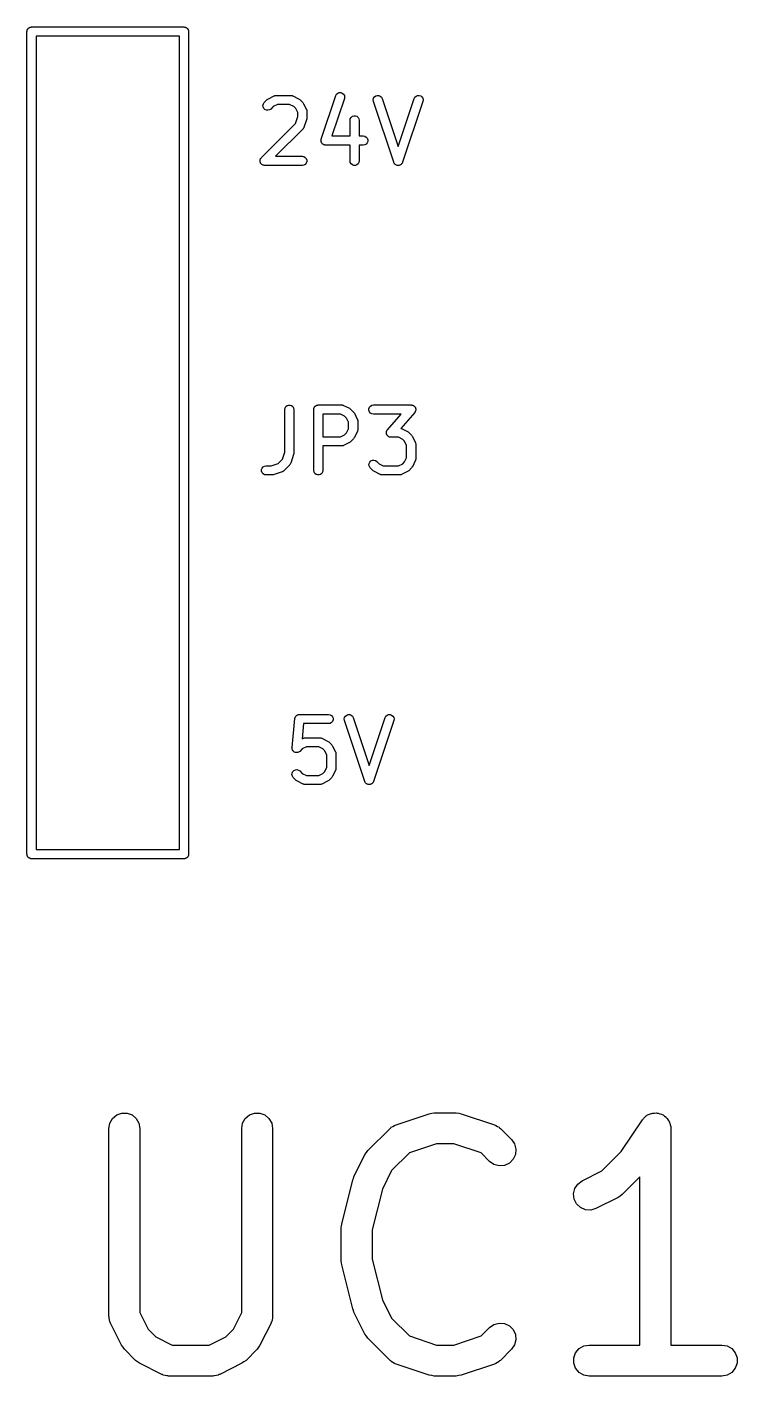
# Model space of a CAD drawing. Extents: x 25 to 346, y -457 to -16.
# Drawn here: x 114.56 to 126.21, y -408.38 to -386.24 of the extents above; entities that cross this region are included whole.
import ezdxf

# ---------------------------------------------------------------- set-up
doc = ezdxf.new("R2010")
doc.units = 0
doc.header["$MEASUREMENT"] = 0
doc.layers.add('BLACK', color=7, linetype='CONTINUOUS')

msp = doc.modelspace()

# ---------------------------------------------------------------- linework, layer by layer
at = {"layer": 'Black'}
for p, q in [((114.564, -386.302), (114.566, -386.296)), ((114.564, -386.309), (114.564, -386.302)), ((114.566, -386.296), (114.567, -386.289)), ((114.567, -386.289), (114.57, -386.284)), ((114.57, -386.284), (114.573, -386.277)), ((114.573, -386.277), (114.577, -386.272)), ((114.577, -386.272), (114.58, -386.267)), ((114.58, -386.267), (114.585, -386.263)), ((114.585, -386.263), (114.589, -386.258)), ((114.589, -386.258), (114.595, -386.254)), ((114.595, -386.254), (114.6, -386.25)), ((114.6, -386.25), (114.606, -386.248)), ((114.606, -386.248), (114.612, -386.245)), ((114.612, -386.245), (114.618, -386.243)), ((114.618, -386.243), (114.624, -386.241)), ((114.624, -386.241), (114.631, -386.241)), ((114.631, -386.241), (114.637, -386.24)), ((114.637, -386.24), (117.137, -386.24)), ((117.137, -386.24), (117.144, -386.241)), ((117.144, -386.241), (117.151, -386.241)), ((117.151, -386.241), (117.157, -386.243)), ((117.157, -386.243), (117.163, -386.245)), ((117.163, -386.245), (117.169, -386.248)), ((117.169, -386.248), (117.175, -386.25)), ((117.175, -386.25), (117.18, -386.254)), ((117.18, -386.254), (117.186, -386.258)), ((117.186, -386.258), (117.19, -386.263)), ((117.19, -386.263), (117.195, -386.267)), ((117.195, -386.267), (117.198, -386.272)), ((117.198, -386.272), (117.202, -386.277)), ((117.202, -386.277), (117.205, -386.284)), ((117.205, -386.284), (117.208, -386.289)), ((117.208, -386.289), (117.209, -386.296)), ((117.209, -386.296), (117.211, -386.302)), ((117.211, -386.302), (117.211, -386.309)), ((114.562, -386.315), (114.564, -386.309)), ((114.562, -399.815), (114.562, -386.315)), ((114.712, -386.39), (114.712, -399.74)), ((117.062, -386.39), (114.712, -386.39)), ((117.062, -399.74), (117.062, -386.39)), ((117.211, -386.309), (117.212, -386.315)), ((117.212, -386.315), (117.212, -399.815)), ((118.521, -387.418), (118.616, -387.37)), ((118.616, -387.37), (118.62, -387.369)), ((118.62, -387.369), (118.624, -387.367)), ((118.624, -387.367), (118.633, -387.365)), ((118.633, -387.365), (118.641, -387.363)), ((118.641, -387.363), (118.646, -387.363)), ((118.646, -387.363), (118.65, -387.362)), ((118.65, -387.362), (118.888, -387.362)), ((118.888, -387.362), (118.892, -387.363)), ((118.892, -387.363), (118.897, -387.363)), ((118.897, -387.363), (118.905, -387.365)), ((118.905, -387.365), (118.914, -387.367)), ((118.914, -387.367), (118.917, -387.369)), ((118.917, -387.369), (118.922, -387.37)), ((118.922, -387.37), (119.017, -387.418)), ((119.388, -388.08), (119.626, -387.366)), ((119.769, -387.413), (119.563, -388.029)), ((119.626, -387.366), (119.639, -387.343)), ((119.639, -387.343), (119.658, -387.326)), ((119.658, -387.326), (119.682, -387.316)), ((119.682, -387.316), (119.709, -387.316)), ((119.709, -387.316), (119.733, -387.324)), ((119.733, -387.324), (119.754, -387.34)), ((119.754, -387.34), (119.767, -387.362)), ((119.767, -387.362), (119.772, -387.388)), ((119.772, -387.388), (119.769, -387.413)), ((120.242, -387.435), (120.247, -387.41)), ((120.247, -387.41), (120.26, -387.388)), ((120.26, -387.388), (120.281, -387.371)), ((120.281, -387.371), (120.306, -387.363)), ((120.306, -387.363), (120.332, -387.364)), ((120.332, -387.364), (120.356, -387.373)), ((120.356, -387.373), (120.375, -387.391)), ((120.375, -387.391), (120.388, -387.414)), ((120.388, -387.414), (120.65, -388.2)), ((120.65, -388.2), (120.912, -387.414)), ((120.912, -387.414), (120.924, -387.391)), ((120.924, -387.391), (120.944, -387.373)), ((120.944, -387.373), (120.968, -387.364)), ((120.968, -387.364), (120.994, -387.363)), ((120.994, -387.363), (121.019, -387.371)), ((121.019, -387.371), (121.039, -387.388)), ((121.039, -387.388), (121.053, -387.41)), ((121.053, -387.41), (121.058, -387.435)), ((118.432, -387.526), (118.439, -387.501)), ((118.435, -387.552), (118.432, -387.526)), ((118.446, -387.576), (118.435, -387.552)), ((118.439, -387.501), (118.454, -387.48)), ((118.464, -387.594), (118.446, -387.576)), ((118.454, -387.48), (118.502, -387.432)), ((118.488, -387.605), (118.464, -387.594)), ((118.514, -387.607), (118.488, -387.605)), ((118.502, -387.432), (118.511, -387.425)), ((118.511, -387.425), (118.521, -387.418)), ((118.539, -387.601), (118.514, -387.607)), ((118.56, -387.586), (118.539, -387.601)), ((118.599, -387.547), (118.56, -387.586)), ((118.668, -387.512), (118.599, -387.547)), ((118.87, -387.512), (118.668, -387.512)), ((118.939, -387.547), (118.87, -387.512)), ((118.969, -387.577), (118.939, -387.547)), ((119.003, -387.646), (118.969, -387.577)), ((119.017, -387.418), (119.026, -387.425)), ((119.026, -387.425), (119.036, -387.432)), ((119.036, -387.432), (119.084, -387.48)), ((119.084, -387.48), (119.091, -387.489)), ((119.091, -387.489), (119.098, -387.499)), ((119.098, -387.499), (119.146, -387.594)), ((119.146, -387.594), (119.147, -387.598)), ((119.147, -387.598), (119.149, -387.602)), ((119.149, -387.602), (119.15, -387.611)), ((119.15, -387.611), (119.153, -387.619)), ((119.153, -387.619), (119.153, -387.624)), ((119.153, -387.624), (119.153, -387.628)), ((119.153, -387.628), (119.153, -387.723)), ((120.245, -387.461), (120.242, -387.435)), ((120.579, -388.461), (120.245, -387.461)), ((121.054, -387.461), (120.721, -388.461)), ((121.058, -387.435), (121.054, -387.461)), ((118.406, -388.384), (118.965, -387.825)), ((118.965, -387.825), (119.003, -387.711)), ((119.003, -387.711), (119.003, -387.646)), ((119.15, -387.747), (119.102, -387.89)), ((119.151, -387.735), (119.15, -387.747)), ((119.153, -387.723), (119.151, -387.735)), ((119.861, -387.771), (119.865, -387.745)), ((119.861, -388.029), (119.861, -387.771)), ((119.865, -387.745), (119.878, -387.723)), ((119.878, -387.723), (119.898, -387.706)), ((119.898, -387.706), (119.923, -387.697)), ((119.923, -387.697), (119.949, -387.697)), ((119.949, -387.697), (119.973, -387.706)), ((119.973, -387.706), (119.993, -387.723)), ((119.993, -387.723), (120.006, -387.745)), ((120.006, -387.745), (120.011, -387.771)), ((120.011, -387.771), (120.011, -388.029)), ((119.084, -387.919), (118.64, -388.362)), ((119.086, -387.915), (119.084, -387.919)), ((119.09, -387.913), (119.086, -387.915)), ((119.094, -387.905), (119.09, -387.913)), ((119.099, -387.898), (119.094, -387.905)), ((119.1, -387.893), (119.099, -387.898)), ((119.102, -387.89), (119.1, -387.893)), ((119.563, -388.029), (119.861, -388.029)), ((120.011, -388.029), (120.078, -388.029)), ((120.078, -388.029), (120.104, -388.034)), ((120.104, -388.034), (120.127, -388.047)), ((120.127, -388.047), (120.143, -388.067)), ((120.143, -388.067), (120.152, -388.091)), ((119.384, -388.106), (119.386, -388.099)), ((119.386, -388.112), (119.384, -388.106)), ((119.386, -388.091), (119.387, -388.086)), ((119.386, -388.099), (119.386, -388.091)), ((119.386, -388.117), (119.386, -388.112)), ((119.388, -388.124), (119.386, -388.117)), ((119.387, -388.086), (119.388, -388.08)), ((119.39, -388.132), (119.388, -388.124)), ((119.393, -388.136), (119.39, -388.132)), ((119.394, -388.142), (119.393, -388.136)), ((119.399, -388.147), (119.394, -388.142)), ((119.403, -388.154), (119.399, -388.147)), ((119.408, -388.157), (119.403, -388.154)), ((119.411, -388.162), (119.408, -388.157)), ((119.418, -388.165), (119.411, -388.162)), ((119.424, -388.17), (119.418, -388.165)), ((119.429, -388.172), (119.424, -388.17)), ((119.434, -388.175), (119.429, -388.172)), ((119.441, -388.176), (119.434, -388.175)), ((119.448, -388.178), (119.441, -388.176)), ((119.454, -388.178), (119.448, -388.178)), ((119.459, -388.179), (119.454, -388.178)), ((119.861, -388.179), (119.459, -388.179)), ((119.861, -388.437), (119.861, -388.179)), ((120.078, -388.179), (120.011, -388.179)), ((120.011, -388.179), (120.011, -388.437)), ((120.104, -388.175), (120.078, -388.179)), ((120.127, -388.162), (120.104, -388.175)), ((120.143, -388.142), (120.127, -388.162)), ((120.152, -388.117), (120.143, -388.142)), ((120.152, -388.091), (120.152, -388.117)), ((118.385, -388.431), (118.386, -388.428)), ((118.386, -388.441), (118.385, -388.431)), ((118.386, -388.424), (118.389, -388.415)), ((118.386, -388.428), (118.386, -388.424)), ((118.386, -388.45), (118.386, -388.441)), ((118.387, -388.454), (118.386, -388.45)), ((118.387, -388.457), (118.387, -388.454)), ((118.391, -388.466), (118.387, -388.457)), ((118.389, -388.415), (118.391, -388.406)), ((118.391, -388.406), (118.393, -388.403)), ((118.394, -388.475), (118.391, -388.466)), ((118.393, -388.403), (118.394, -388.4)), ((118.394, -388.4), (118.401, -388.392)), ((118.397, -388.477), (118.394, -388.475)), ((118.398, -388.48), (118.397, -388.477)), ((118.405, -388.487), (118.398, -388.48)), ((118.401, -388.392), (118.406, -388.384)), ((118.411, -388.495), (118.405, -388.487)), ((118.414, -388.496), (118.411, -388.495)), ((118.416, -388.499), (118.414, -388.496)), ((118.425, -388.503), (118.416, -388.499)), ((118.434, -388.508), (118.425, -388.503)), ((118.437, -388.508), (118.434, -388.508)), ((118.44, -388.51), (118.437, -388.508)), ((118.45, -388.511), (118.44, -388.51)), ((118.459, -388.512), (118.45, -388.511)), ((119.078, -388.512), (118.459, -388.512)), ((118.64, -388.362), (119.078, -388.362)), ((119.078, -388.362), (119.104, -388.367)), ((119.104, -388.508), (119.078, -388.512)), ((119.104, -388.367), (119.127, -388.38)), ((119.127, -388.495), (119.104, -388.508)), ((119.127, -388.38), (119.143, -388.4)), ((119.143, -388.475), (119.127, -388.495)), ((119.143, -388.4), (119.152, -388.424)), ((119.152, -388.45), (119.143, -388.475)), ((119.152, -388.424), (119.152, -388.45)), ((119.865, -388.463), (119.861, -388.437)), ((119.878, -388.486), (119.865, -388.463)), ((119.898, -388.502), (119.878, -388.486)), ((119.923, -388.511), (119.898, -388.502)), ((119.949, -388.511), (119.923, -388.511)), ((119.973, -388.502), (119.949, -388.511)), ((119.993, -388.486), (119.973, -388.502)), ((120.006, -388.463), (119.993, -388.486)), ((120.011, -388.437), (120.006, -388.463)), ((120.58, -388.463), (120.579, -388.461)), ((120.58, -388.465), (120.58, -388.463)), ((120.586, -388.474), (120.58, -388.465)), ((120.591, -388.484), (120.586, -388.474)), ((120.593, -388.485), (120.591, -388.484)), ((120.594, -388.487), (120.593, -388.485)), ((120.602, -388.494), (120.594, -388.487)), ((120.611, -388.501), (120.602, -388.494)), ((120.613, -388.502), (120.611, -388.501)), ((120.614, -388.503), (120.613, -388.502)), ((120.625, -388.507), (120.614, -388.503)), ((120.635, -388.511), (120.625, -388.507)), ((120.637, -388.511), (120.635, -388.511)), ((120.639, -388.512), (120.637, -388.511)), ((120.65, -388.511), (120.639, -388.512)), ((120.661, -388.512), (120.65, -388.511)), ((120.663, -388.511), (120.661, -388.512)), ((120.665, -388.511), (120.663, -388.511)), ((120.675, -388.507), (120.665, -388.511)), ((120.686, -388.503), (120.675, -388.507)), ((120.687, -388.502), (120.686, -388.503)), ((120.689, -388.501), (120.687, -388.502)), ((120.697, -388.494), (120.689, -388.501)), ((120.706, -388.487), (120.697, -388.494)), ((120.707, -388.485), (120.706, -388.487)), ((120.709, -388.484), (120.707, -388.485)), ((120.714, -388.474), (120.709, -388.484)), ((120.72, -388.465), (120.714, -388.474)), ((120.721, -388.461), (120.72, -388.463)), ((120.72, -388.463), (120.72, -388.465)), ((118.789, -392.517), (118.794, -392.492)), ((118.794, -392.492), (118.807, -392.469)), ((118.807, -392.469), (118.827, -392.452)), ((118.827, -392.452), (118.851, -392.444)), ((118.851, -392.444), (118.877, -392.444)), ((118.877, -392.444), (118.902, -392.452)), ((118.902, -392.452), (118.922, -392.469)), ((118.922, -392.469), (118.935, -392.492)), ((118.935, -392.492), (118.939, -392.517)), ((119.266, -392.504), (119.269, -392.498)), ((119.266, -392.511), (119.266, -392.504)), ((119.269, -392.498), (119.27, -392.492)), ((119.27, -392.492), (119.273, -392.486)), ((119.273, -392.486), (119.275, -392.48)), ((119.275, -392.48), (119.28, -392.475)), ((119.28, -392.475), (119.283, -392.469)), ((119.283, -392.469), (119.288, -392.465)), ((119.288, -392.465), (119.292, -392.46)), ((119.292, -392.46), (119.298, -392.457)), ((119.298, -392.457), (119.303, -392.452)), ((119.303, -392.452), (119.309, -392.45)), ((119.309, -392.45), (119.315, -392.447)), ((119.315, -392.447), (119.321, -392.446)), ((119.321, -392.446), (119.327, -392.444)), ((119.327, -392.444), (119.334, -392.444)), ((119.334, -392.444), (119.34, -392.442)), ((119.34, -392.442), (119.721, -392.442)), ((119.721, -392.442), (119.726, -392.443)), ((119.726, -392.443), (119.73, -392.443)), ((119.73, -392.443), (119.738, -392.445)), ((119.738, -392.445), (119.747, -392.447)), ((119.747, -392.447), (119.751, -392.449)), ((119.751, -392.449), (119.755, -392.45)), ((119.755, -392.45), (119.85, -392.498)), ((119.85, -392.498), (119.86, -392.505)), ((119.86, -392.505), (119.87, -392.512)), ((120.171, -392.504), (120.18, -392.48)), ((120.171, -392.53), (120.171, -392.504)), ((120.18, -392.48), (120.197, -392.46)), ((120.197, -392.46), (120.219, -392.447)), ((120.219, -392.447), (120.245, -392.442)), ((120.245, -392.442), (120.864, -392.442)), ((120.864, -392.442), (120.871, -392.444)), ((120.871, -392.444), (120.879, -392.444)), ((120.879, -392.444), (120.884, -392.446)), ((120.884, -392.446), (120.89, -392.447)), ((120.89, -392.447), (120.896, -392.451)), ((120.896, -392.451), (120.903, -392.453)), ((120.903, -392.453), (120.907, -392.457)), ((120.907, -392.457), (120.912, -392.46)), ((120.912, -392.46), (120.917, -392.466)), ((120.917, -392.466), (120.923, -392.47)), ((120.923, -392.47), (120.925, -392.475)), ((120.925, -392.475), (120.929, -392.48)), ((120.929, -392.48), (120.932, -392.487)), ((120.932, -392.487), (120.935, -392.493)), ((120.935, -392.493), (120.936, -392.499)), ((120.936, -392.499), (120.938, -392.504)), ((120.938, -392.504), (120.938, -392.512)), ((118.789, -393.219), (118.789, -392.517)), ((118.939, -392.517), (118.939, -393.232)), ((119.265, -392.517), (119.266, -392.511)), ((119.265, -393.517), (119.265, -392.517)), ((119.415, -392.592), (119.415, -392.966)), ((119.704, -392.592), (119.415, -392.592)), ((119.772, -392.627), (119.704, -392.592)), ((119.803, -392.657), (119.772, -392.627)), ((119.837, -392.726), (119.803, -392.657)), ((119.837, -392.833), (119.837, -392.726)), ((119.87, -392.512), (119.917, -392.56)), ((119.917, -392.56), (119.924, -392.569)), ((119.924, -392.569), (119.931, -392.579)), ((119.931, -392.579), (119.979, -392.674)), ((119.979, -392.674), (119.98, -392.678)), ((119.98, -392.678), (119.982, -392.682)), ((119.982, -392.682), (119.984, -392.691)), ((119.984, -392.691), (119.986, -392.699)), ((119.986, -392.699), (119.986, -392.704)), ((119.986, -392.704), (119.987, -392.708)), ((119.987, -392.708), (119.987, -392.851)), ((120.18, -392.555), (120.171, -392.53)), ((120.197, -392.575), (120.18, -392.555)), ((120.219, -392.588), (120.197, -392.575)), ((120.245, -392.592), (120.219, -392.588)), ((120.699, -392.592), (120.245, -392.592)), ((120.474, -392.849), (120.699, -392.592)), ((120.921, -392.567), (120.693, -392.827)), ((120.924, -392.56), (120.921, -392.567)), ((120.929, -392.555), (120.924, -392.56)), ((120.931, -392.549), (120.929, -392.555)), ((120.934, -392.544), (120.931, -392.549)), ((120.936, -392.537), (120.934, -392.544)), ((120.938, -392.53), (120.936, -392.537)), ((120.938, -392.512), (120.939, -392.519)), ((120.939, -392.519), (120.938, -392.525)), ((120.938, -392.525), (120.938, -392.53)), ((119.704, -392.966), (119.772, -392.932)), ((119.772, -392.932), (119.803, -392.902)), ((119.803, -392.902), (119.837, -392.833)), ((119.979, -392.884), (119.931, -392.979)), ((119.98, -392.88), (119.979, -392.884)), ((119.982, -392.876), (119.98, -392.88)), ((119.984, -392.868), (119.982, -392.876)), ((119.986, -392.859), (119.984, -392.868)), ((119.987, -392.851), (119.986, -392.855)), ((119.986, -392.855), (119.986, -392.859)), ((120.456, -392.897), (120.457, -392.891)), ((120.457, -392.904), (120.456, -392.897)), ((120.457, -392.885), (120.459, -392.878)), ((120.457, -392.891), (120.457, -392.885)), ((120.457, -392.911), (120.457, -392.904)), ((120.459, -392.917), (120.457, -392.911)), ((120.459, -392.878), (120.461, -392.871)), ((120.46, -392.923), (120.459, -392.917)), ((120.463, -392.929), (120.46, -392.923)), ((120.461, -392.871), (120.464, -392.866)), ((120.466, -392.936), (120.463, -392.929)), ((120.464, -392.866), (120.466, -392.861)), ((120.466, -392.861), (120.471, -392.855)), ((120.47, -392.94), (120.466, -392.936)), ((120.472, -392.945), (120.47, -392.94)), ((120.471, -392.855), (120.474, -392.849)), ((120.478, -392.95), (120.472, -392.945)), ((120.693, -392.827), (120.699, -392.828)), ((120.699, -392.828), (120.703, -392.83)), ((120.703, -392.83), (120.707, -392.831)), ((120.707, -392.831), (120.802, -392.879)), ((120.802, -392.879), (120.812, -392.886)), ((120.812, -392.886), (120.822, -392.893)), ((120.822, -392.893), (120.87, -392.941)), ((120.87, -392.941), (120.876, -392.95)), ((119.415, -392.966), (119.704, -392.966)), ((119.721, -393.116), (119.415, -393.116)), ((119.415, -393.116), (119.415, -393.517)), ((119.726, -393.115), (119.721, -393.116)), ((119.73, -393.116), (119.726, -393.115)), ((119.738, -393.113), (119.73, -393.116)), ((119.747, -393.112), (119.738, -393.113)), ((119.751, -393.11), (119.747, -393.112)), ((119.755, -393.108), (119.751, -393.11)), ((119.85, -393.061), (119.755, -393.108)), ((119.86, -393.053), (119.85, -393.061)), ((119.87, -393.047), (119.86, -393.053)), ((119.917, -392.999), (119.87, -393.047)), ((119.924, -392.989), (119.917, -392.999)), ((119.931, -392.979), (119.924, -392.989)), ((120.483, -392.956), (120.478, -392.95)), ((120.488, -392.959), (120.483, -392.956)), ((120.492, -392.962), (120.488, -392.959)), ((120.499, -392.965), (120.492, -392.962)), ((120.505, -392.969), (120.499, -392.965)), ((120.511, -392.97), (120.505, -392.969)), ((120.516, -392.972), (120.511, -392.97)), ((120.524, -392.972), (120.516, -392.972)), ((120.531, -392.973), (120.524, -392.972)), ((120.656, -392.973), (120.531, -392.973)), ((120.725, -393.008), (120.656, -392.973)), ((120.755, -393.038), (120.725, -393.008)), ((120.789, -393.107), (120.755, -393.038)), ((120.789, -393.309), (120.789, -393.107)), ((120.876, -392.95), (120.884, -392.96)), ((120.884, -392.96), (120.931, -393.055)), ((120.931, -393.055), (120.932, -393.059)), ((120.932, -393.059), (120.935, -393.063)), ((120.935, -393.063), (120.936, -393.072)), ((120.936, -393.072), (120.939, -393.08)), ((120.939, -393.08), (120.938, -393.085)), ((120.938, -393.085), (120.939, -393.089)), ((120.939, -393.089), (120.939, -393.327)), ((118.681, -393.404), (118.751, -393.334)), ((118.751, -393.334), (118.789, -393.219)), ((118.935, -393.255), (118.888, -393.398)), ((118.937, -393.244), (118.935, -393.255)), ((118.939, -393.232), (118.937, -393.244)), ((120.173, -393.403), (120.184, -393.379)), ((120.184, -393.379), (120.202, -393.361)), ((120.202, -393.361), (120.226, -393.35)), ((120.226, -393.35), (120.252, -393.347)), ((120.252, -393.347), (120.277, -393.354)), ((120.277, -393.354), (120.298, -393.369)), ((120.298, -393.369), (120.337, -393.408)), ((120.725, -393.408), (120.755, -393.378)), ((120.755, -393.378), (120.789, -393.309)), ((120.931, -393.36), (120.884, -393.456)), ((120.932, -393.356), (120.931, -393.36)), ((120.935, -393.353), (120.932, -393.356)), ((120.936, -393.344), (120.935, -393.353)), ((120.939, -393.335), (120.936, -393.344)), ((120.939, -393.327), (120.938, -393.331)), ((120.938, -393.331), (120.939, -393.335)), ((118.409, -393.504), (118.418, -393.48)), ((118.409, -393.53), (118.409, -393.504)), ((118.418, -393.555), (118.409, -393.53)), ((118.418, -393.48), (118.435, -393.46)), ((118.435, -393.575), (118.418, -393.555)), ((118.435, -393.46), (118.458, -393.447)), ((118.458, -393.588), (118.435, -393.575)), ((118.458, -393.447), (118.483, -393.442)), ((118.483, -393.592), (118.458, -393.588)), ((118.483, -393.442), (118.566, -393.442)), ((118.578, -393.592), (118.483, -393.592)), ((118.566, -393.442), (118.681, -393.404)), ((118.59, -393.59), (118.578, -393.592)), ((118.602, -393.589), (118.59, -393.59)), ((118.745, -393.541), (118.602, -393.589)), ((118.749, -393.539), (118.745, -393.541)), ((118.753, -393.538), (118.749, -393.539)), ((118.76, -393.533), (118.753, -393.538)), ((118.768, -393.529), (118.76, -393.533)), ((118.771, -393.525), (118.768, -393.529)), ((118.774, -393.523), (118.771, -393.525)), ((118.87, -393.428), (118.774, -393.523)), ((118.872, -393.424), (118.87, -393.428)), ((118.875, -393.421), (118.872, -393.424)), ((118.879, -393.413), (118.875, -393.421)), ((118.885, -393.406), (118.879, -393.413)), ((118.886, -393.402), (118.885, -393.406)), ((118.888, -393.398), (118.886, -393.402)), ((119.27, -393.543), (119.265, -393.517)), ((119.283, -393.566), (119.27, -393.543)), ((119.303, -393.582), (119.283, -393.566)), ((119.327, -393.591), (119.303, -393.582)), ((119.353, -393.591), (119.327, -393.591)), ((119.378, -393.582), (119.353, -393.591)), ((119.398, -393.566), (119.378, -393.582)), ((119.411, -393.543), (119.398, -393.566)), ((119.415, -393.517), (119.411, -393.543)), ((120.17, -393.429), (120.173, -393.403)), ((120.177, -393.454), (120.17, -393.429)), ((120.192, -393.475), (120.177, -393.454)), ((120.24, -393.523), (120.192, -393.475)), ((120.25, -393.53), (120.24, -393.523)), ((120.259, -393.537), (120.25, -393.53)), ((120.354, -393.584), (120.259, -393.537)), ((120.337, -393.408), (120.406, -393.442)), ((120.359, -393.586), (120.354, -393.584)), ((120.362, -393.588), (120.359, -393.586)), ((120.371, -393.589), (120.362, -393.588)), ((120.379, -393.592), (120.371, -393.589)), ((120.384, -393.592), (120.379, -393.592)), ((120.388, -393.592), (120.384, -393.592)), ((120.674, -393.592), (120.388, -393.592)), ((120.406, -393.442), (120.656, -393.442)), ((120.656, -393.442), (120.725, -393.408)), ((120.678, -393.592), (120.674, -393.592)), ((120.682, -393.592), (120.678, -393.592)), ((120.691, -393.589), (120.682, -393.592)), ((120.699, -393.588), (120.691, -393.589)), ((120.703, -393.586), (120.699, -393.588)), ((120.707, -393.584), (120.703, -393.586)), ((120.802, -393.537), (120.707, -393.584)), ((120.812, -393.53), (120.802, -393.537)), ((120.822, -393.523), (120.812, -393.53)), ((120.87, -393.475), (120.822, -393.523)), ((120.876, -393.465), (120.87, -393.475)), ((120.884, -393.456), (120.876, -393.465)), ((118.909, -398.066), (118.956, -397.59)), ((118.956, -397.59), (118.957, -397.587)), ((118.957, -397.584), (118.96, -397.575)), ((118.957, -397.587), (118.957, -397.584)), ((118.96, -397.575), (118.963, -397.565)), ((118.963, -397.565), (118.965, -397.563)), ((118.965, -397.563), (118.966, -397.56)), ((118.966, -397.56), (118.972, -397.552)), ((118.972, -397.552), (118.978, -397.544)), ((118.978, -397.544), (118.981, -397.542)), ((118.981, -397.542), (118.983, -397.54)), ((118.983, -397.54), (118.992, -397.535)), ((118.992, -397.535), (119, -397.529)), ((119, -397.529), (119.003, -397.528)), ((119.003, -397.528), (119.005, -397.527)), ((119.005, -397.527), (119.015, -397.525)), ((119.015, -397.525), (119.025, -397.523)), ((119.025, -397.523), (119.028, -397.523)), ((119.028, -397.523), (119.031, -397.522)), ((119.031, -397.522), (119.507, -397.522)), ((119.507, -397.522), (119.533, -397.527)), ((119.533, -397.527), (119.555, -397.54)), ((119.555, -397.54), (119.572, -397.56)), ((119.572, -397.56), (119.581, -397.584)), ((119.581, -397.584), (119.581, -397.61)), ((119.765, -397.595), (119.771, -397.57)), ((119.769, -397.621), (119.765, -397.595)), ((119.771, -397.57), (119.784, -397.548)), ((119.784, -397.548), (119.805, -397.531)), ((119.805, -397.531), (119.829, -397.523)), ((119.829, -397.523), (119.855, -397.524)), ((119.855, -397.524), (119.88, -397.533)), ((119.88, -397.533), (119.899, -397.551)), ((119.899, -397.551), (119.912, -397.574)), ((119.912, -397.574), (120.174, -398.36)), ((120.174, -398.36), (120.436, -397.574)), ((120.436, -397.574), (120.448, -397.551)), ((120.448, -397.551), (120.468, -397.533)), ((120.468, -397.533), (120.492, -397.524)), ((120.492, -397.524), (120.518, -397.523)), ((120.518, -397.523), (120.543, -397.531)), ((120.543, -397.531), (120.563, -397.548)), ((120.563, -397.548), (120.577, -397.57)), ((120.577, -397.57), (120.582, -397.595)), ((120.582, -397.595), (120.578, -397.621)), ((119.099, -397.672), (119.074, -397.921)), ((119.507, -397.672), (119.099, -397.672)), ((119.533, -397.668), (119.507, -397.672)), ((119.555, -397.655), (119.533, -397.668)), ((119.572, -397.635), (119.555, -397.655)), ((119.581, -397.61), (119.572, -397.635)), ((120.103, -398.621), (119.769, -397.621)), ((120.578, -397.621), (120.245, -398.621)), ((119.074, -397.921), (119.093, -397.911)), ((119.093, -397.911), (119.097, -397.91)), ((119.097, -397.91), (119.1, -397.908)), ((119.1, -397.908), (119.109, -397.906)), ((119.109, -397.906), (119.117, -397.904)), ((119.117, -397.904), (119.122, -397.904)), ((119.122, -397.904), (119.126, -397.903)), ((119.126, -397.903), (119.364, -397.903)), ((119.364, -397.903), (119.368, -397.904)), ((119.368, -397.904), (119.373, -397.904)), ((119.373, -397.904), (119.381, -397.906)), ((119.381, -397.906), (119.39, -397.908)), ((119.39, -397.908), (119.394, -397.91)), ((119.394, -397.91), (119.398, -397.911)), ((119.398, -397.911), (119.493, -397.959)), ((119.493, -397.959), (119.503, -397.966)), ((119.503, -397.966), (119.512, -397.973)), ((119.512, -397.973), (119.56, -398.021)), ((119.56, -398.021), (119.567, -398.03)), ((119.567, -398.03), (119.574, -398.04)), ((119.574, -398.04), (119.622, -398.135)), ((118.91, -398.08), (118.908, -398.067)), ((118.908, -398.067), (118.909, -398.067)), ((118.909, -398.067), (118.909, -398.066)), ((118.911, -398.092), (118.91, -398.08)), ((118.911, -398.093), (118.911, -398.092)), ((118.916, -398.104), (118.911, -398.093)), ((118.911, -398.093), (118.911, -398.093)), ((118.921, -398.116), (118.916, -398.104)), ((118.922, -398.116), (118.921, -398.116)), ((118.922, -398.117), (118.922, -398.116)), ((118.931, -398.125), (118.922, -398.117)), ((118.939, -398.134), (118.931, -398.125)), ((118.94, -398.135), (118.939, -398.134)), ((118.952, -398.14), (118.94, -398.135)), ((118.94, -398.135), (118.94, -398.135)), ((118.963, -398.146), (118.952, -398.14)), ((118.964, -398.146), (118.963, -398.146)), ((118.963, -398.146), (118.963, -398.146)), ((118.976, -398.147), (118.964, -398.146)), ((118.989, -398.148), (118.976, -398.147)), ((118.99, -398.148), (118.989, -398.148)), ((118.989, -398.148), (118.989, -398.148)), ((119.002, -398.145), (118.99, -398.148)), ((119.014, -398.142), (119.002, -398.145)), ((119.015, -398.142), (119.014, -398.142)), ((119.014, -398.142), (119.014, -398.142)), ((119.025, -398.134), (119.015, -398.142)), ((119.036, -398.127), (119.025, -398.134)), ((119.075, -398.088), (119.036, -398.127)), ((119.036, -398.127), (119.036, -398.127)), ((119.036, -398.127), (119.036, -398.127)), ((119.144, -398.053), (119.075, -398.088)), ((119.346, -398.053), (119.144, -398.053)), ((119.415, -398.088), (119.346, -398.053)), ((119.445, -398.118), (119.415, -398.088)), ((119.48, -398.187), (119.445, -398.118)), ((119.48, -398.389), (119.48, -398.187)), ((119.622, -398.135), (119.623, -398.139)), ((119.623, -398.139), (119.625, -398.143)), ((119.625, -398.143), (119.627, -398.152)), ((119.627, -398.152), (119.629, -398.16)), ((119.629, -398.16), (119.629, -398.165)), ((119.629, -398.165), (119.63, -398.169)), ((119.63, -398.169), (119.63, -398.407)), ((118.908, -398.509), (118.911, -398.483)), ((118.911, -398.483), (118.922, -398.459)), ((118.922, -398.459), (118.94, -398.441)), ((118.94, -398.441), (118.964, -398.43)), ((118.964, -398.43), (118.99, -398.427)), ((118.99, -398.427), (119.015, -398.434)), ((119.015, -398.434), (119.036, -398.449)), ((119.036, -398.449), (119.075, -398.488)), ((119.415, -398.488), (119.445, -398.458)), ((119.445, -398.458), (119.48, -398.389)), ((119.622, -398.44), (119.574, -398.536)), ((119.623, -398.436), (119.622, -398.44)), ((119.625, -398.433), (119.623, -398.436)), ((119.627, -398.424), (119.625, -398.433)), ((119.629, -398.415), (119.627, -398.424)), ((119.63, -398.407), (119.629, -398.411)), ((119.629, -398.411), (119.629, -398.415)), ((118.915, -398.534), (118.908, -398.509)), ((118.93, -398.555), (118.915, -398.534)), ((118.978, -398.603), (118.93, -398.555)), ((118.988, -398.61), (118.978, -398.603)), ((118.997, -398.617), (118.988, -398.61)), ((119.093, -398.664), (118.997, -398.617)), ((119.075, -398.488), (119.144, -398.522)), ((119.097, -398.666), (119.093, -398.664)), ((119.1, -398.668), (119.097, -398.666)), ((119.109, -398.669), (119.1, -398.668)), ((119.117, -398.672), (119.109, -398.669)), ((119.122, -398.672), (119.117, -398.672)), ((119.126, -398.672), (119.122, -398.672)), ((119.364, -398.672), (119.126, -398.672)), ((119.144, -398.522), (119.346, -398.522)), ((119.346, -398.522), (119.415, -398.488)), ((119.368, -398.672), (119.364, -398.672)), ((119.373, -398.672), (119.368, -398.672)), ((119.381, -398.669), (119.373, -398.672)), ((119.39, -398.668), (119.381, -398.669)), ((119.394, -398.666), (119.39, -398.668)), ((119.398, -398.664), (119.394, -398.666)), ((119.493, -398.617), (119.398, -398.664)), ((119.503, -398.61), (119.493, -398.617)), ((119.512, -398.603), (119.503, -398.61)), ((119.56, -398.555), (119.512, -398.603)), ((119.567, -398.545), (119.56, -398.555)), ((119.574, -398.536), (119.567, -398.545)), ((120.104, -398.623), (120.103, -398.621)), ((120.104, -398.625), (120.104, -398.623)), ((120.11, -398.634), (120.104, -398.625)), ((120.115, -398.644), (120.11, -398.634)), ((120.116, -398.645), (120.115, -398.644)), ((120.118, -398.647), (120.116, -398.645)), ((120.126, -398.654), (120.118, -398.647)), ((120.134, -398.661), (120.126, -398.654)), ((120.136, -398.662), (120.134, -398.661)), ((120.138, -398.663), (120.136, -398.662)), ((120.148, -398.667), (120.138, -398.663)), ((120.159, -398.671), (120.148, -398.667)), ((120.161, -398.671), (120.159, -398.671)), ((120.163, -398.672), (120.161, -398.671)), ((120.174, -398.671), (120.163, -398.672)), ((120.185, -398.672), (120.174, -398.671)), ((120.187, -398.671), (120.185, -398.672)), ((120.189, -398.671), (120.187, -398.671)), ((120.199, -398.667), (120.189, -398.671)), ((120.209, -398.663), (120.199, -398.667)), ((120.211, -398.662), (120.209, -398.663)), ((120.213, -398.661), (120.211, -398.662)), ((120.221, -398.654), (120.213, -398.661)), ((120.23, -398.647), (120.221, -398.654)), ((120.231, -398.645), (120.23, -398.647)), ((120.232, -398.644), (120.231, -398.645)), ((120.238, -398.634), (120.232, -398.644)), ((120.243, -398.625), (120.238, -398.634)), ((120.244, -398.623), (120.243, -398.625)), ((120.245, -398.621), (120.244, -398.623)), ((114.712, -399.74), (117.062, -399.74)), ((114.564, -399.821), (114.562, -399.815)), ((114.564, -399.828), (114.564, -399.821)), ((114.566, -399.834), (114.564, -399.828)), ((114.567, -399.841), (114.566, -399.834)), ((114.57, -399.846), (114.567, -399.841)), ((114.573, -399.852), (114.57, -399.846)), ((114.577, -399.858), (114.573, -399.852)), ((114.58, -399.863), (114.577, -399.858)), ((114.585, -399.867), (114.58, -399.863)), ((114.589, -399.872), (114.585, -399.867)), ((114.595, -399.876), (114.589, -399.872)), ((114.6, -399.88), (114.595, -399.876)), ((114.606, -399.882), (114.6, -399.88)), ((114.612, -399.885), (114.606, -399.882)), ((114.618, -399.887), (114.612, -399.885)), ((114.624, -399.889), (114.618, -399.887)), ((114.631, -399.889), (114.624, -399.889)), ((114.637, -399.89), (114.631, -399.889)), ((117.137, -399.89), (114.637, -399.89)), ((117.144, -399.889), (117.137, -399.89)), ((117.151, -399.889), (117.144, -399.889)), ((117.157, -399.887), (117.151, -399.889)), ((117.163, -399.885), (117.157, -399.887)), ((117.169, -399.882), (117.163, -399.885)), ((117.175, -399.88), (117.169, -399.882)), ((117.18, -399.876), (117.175, -399.88)), ((117.186, -399.872), (117.18, -399.876)), ((117.19, -399.867), (117.186, -399.872)), ((117.195, -399.863), (117.19, -399.867)), ((117.198, -399.858), (117.195, -399.863)), ((117.202, -399.852), (117.198, -399.858)), ((117.205, -399.846), (117.202, -399.852)), ((117.208, -399.841), (117.205, -399.846)), ((117.209, -399.834), (117.208, -399.841)), ((117.211, -399.828), (117.209, -399.834)), ((117.212, -399.815), (117.211, -399.821)), ((117.211, -399.821), (117.211, -399.828)), ((115.906, -404.314), (115.921, -404.227)), ((115.921, -404.227), (115.965, -404.15)), ((115.965, -404.15), (116.033, -404.094)), ((116.033, -404.094), (116.116, -404.063)), ((116.116, -404.063), (116.204, -404.063)), ((116.204, -404.063), (116.287, -404.094)), ((116.287, -404.094), (116.354, -404.15)), ((116.354, -404.15), (116.398, -404.227)), ((116.398, -404.227), (116.414, -404.314)), ((118.083, -404.314), (118.098, -404.227)), ((118.098, -404.227), (118.142, -404.15)), ((118.142, -404.15), (118.21, -404.094)), ((118.21, -404.094), (118.293, -404.063)), ((118.293, -404.063), (118.381, -404.063)), ((118.381, -404.063), (118.464, -404.094)), ((118.464, -404.094), (118.531, -404.15)), ((118.531, -404.15), (118.575, -404.227)), ((118.575, -404.227), (118.591, -404.314)), ((120.615, -404.254), (121.159, -404.073)), ((121.159, -404.073), (121.2, -404.067)), ((121.2, -404.067), (121.24, -404.06)), ((121.24, -404.06), (121.602, -404.06)), ((121.602, -404.06), (121.643, -404.067)), ((121.643, -404.067), (121.683, -404.073)), ((121.683, -404.073), (122.227, -404.254)), ((124.308, -404.696), (124.657, -404.173)), ((124.657, -404.173), (124.667, -404.162)), ((124.667, -404.162), (124.674, -404.15)), ((124.674, -404.15), (124.697, -404.131)), ((124.697, -404.131), (124.718, -404.109)), ((124.718, -404.109), (124.73, -404.103)), ((124.73, -404.103), (124.741, -404.094)), ((124.741, -404.094), (124.77, -404.083)), ((124.77, -404.083), (124.797, -404.07)), ((124.797, -404.07), (124.811, -404.068)), ((124.811, -404.068), (124.824, -404.063)), ((124.824, -404.063), (124.854, -404.063)), ((124.854, -404.063), (124.885, -404.06)), ((124.885, -404.06), (124.898, -404.063)), ((124.898, -404.063), (124.912, -404.063)), ((124.912, -404.063), (124.941, -404.074)), ((124.941, -404.074), (124.97, -404.081)), ((124.97, -404.081), (124.982, -404.089)), ((124.982, -404.089), (124.995, -404.094)), ((124.995, -404.094), (125.018, -404.113)), ((125.018, -404.113), (125.044, -404.13)), ((125.044, -404.13), (125.052, -404.141)), ((125.052, -404.141), (125.063, -404.15)), ((125.063, -404.15), (125.078, -404.177)), ((125.078, -404.177), (125.096, -404.201)), ((125.096, -404.201), (125.1, -404.215)), ((125.1, -404.215), (125.107, -404.227)), ((125.107, -404.227), (125.112, -404.257)), ((115.906, -407.398), (115.906, -404.314)), ((116.414, -404.314), (116.414, -407.338)), ((118.083, -407.338), (118.083, -404.314)), ((118.591, -404.314), (118.591, -407.398)), ((120.153, -404.678), (120.516, -404.315)), ((120.516, -404.315), (120.528, -404.307)), ((120.528, -404.307), (120.537, -404.296)), ((120.537, -404.296), (120.564, -404.282)), ((120.564, -404.282), (120.588, -404.265)), ((120.588, -404.265), (120.602, -404.261)), ((120.602, -404.261), (120.615, -404.254)), ((122.227, -404.254), (122.24, -404.261)), ((122.24, -404.261), (122.254, -404.265)), ((122.254, -404.265), (122.279, -404.282)), ((122.279, -404.282), (122.305, -404.296)), ((122.305, -404.296), (122.314, -404.307)), ((122.314, -404.307), (122.326, -404.315)), ((122.326, -404.315), (122.508, -404.497)), ((125.112, -404.257), (125.121, -404.286)), ((125.121, -404.286), (125.12, -404.3)), ((125.12, -404.3), (125.122, -404.314)), ((125.122, -404.314), (125.122, -407.87)), ((120.13, -404.712), (120.153, -404.678)), ((121.281, -404.568), (120.833, -404.717)), ((121.561, -404.568), (121.281, -404.568)), ((122.01, -404.717), (121.561, -404.568)), ((122.508, -404.497), (122.558, -404.569)), ((122.558, -404.569), (122.581, -404.654)), ((122.581, -404.654), (122.574, -404.742)), ((119.924, -405.107), (120.105, -404.744)), ((120.105, -404.744), (120.13, -404.712)), ((120.833, -404.717), (120.541, -405.008)), ((122.149, -404.856), (122.01, -404.717)), ((122.221, -404.907), (122.149, -404.856)), ((122.474, -404.884), (122.394, -404.922)), ((122.536, -404.822), (122.474, -404.884)), ((122.574, -404.742), (122.536, -404.822)), ((123.992, -405.012), (124.308, -404.696)), ((119.916, -405.134), (119.924, -405.107)), ((120.541, -405.008), (120.391, -405.309)), ((122.306, -404.929), (122.221, -404.907)), ((122.394, -404.922), (122.306, -404.929)), ((123.666, -405.175), (123.992, -405.012)), ((124.614, -405.108), (124.322, -405.4)), ((124.614, -407.87), (124.614, -405.108)), ((119.723, -405.885), (119.905, -405.159)), ((119.905, -405.159), (119.916, -405.134)), ((120.391, -405.309), (120.224, -405.978)), ((123.526, -405.387), (123.547, -405.301)), ((123.547, -405.301), (123.595, -405.228)), ((123.595, -405.228), (123.666, -405.175)), ((123.536, -405.475), (123.526, -405.387)), ((123.576, -405.553), (123.536, -405.475)), ((123.64, -405.614), (123.576, -405.553)), ((124.256, -405.448), (123.893, -405.629)), ((124.289, -405.424), (124.256, -405.448)), ((124.322, -405.4), (124.289, -405.424)), ((123.721, -405.649), (123.64, -405.614)), ((123.809, -405.654), (123.721, -405.649)), ((123.893, -405.629), (123.809, -405.654)), ((119.716, -405.946), (119.721, -405.916)), ((119.716, -406.491), (119.716, -405.946)), ((119.721, -405.916), (119.723, -405.885)), ((120.224, -405.978), (120.224, -406.459)), ((119.721, -406.521), (119.716, -406.491)), ((119.723, -406.552), (119.721, -406.521)), ((119.905, -407.278), (119.723, -406.552)), ((120.224, -406.459), (120.391, -407.128)), ((116.414, -407.338), (116.55, -407.61)), ((117.947, -407.61), (118.083, -407.338)), ((119.916, -407.303), (119.905, -407.278)), ((119.924, -407.33), (119.916, -407.303)), ((120.105, -407.693), (119.924, -407.33)), ((120.391, -407.128), (120.541, -407.429)), ((115.908, -407.412), (115.906, -407.398)), ((115.907, -407.427), (115.908, -407.412)), ((115.916, -407.455), (115.907, -407.427)), ((115.921, -407.485), (115.916, -407.455)), ((115.928, -407.497), (115.921, -407.485)), ((115.932, -407.511), (115.928, -407.497)), ((116.114, -407.874), (115.932, -407.511)), ((118.564, -407.511), (118.383, -407.874)), ((118.568, -407.497), (118.564, -407.511)), ((118.575, -407.485), (118.568, -407.497)), ((118.581, -407.455), (118.575, -407.485)), ((118.589, -407.427), (118.581, -407.455)), ((118.591, -407.398), (118.588, -407.412)), ((118.588, -407.412), (118.589, -407.427)), ((120.541, -407.429), (120.833, -407.72)), ((122.149, -407.581), (122.221, -407.531)), ((122.221, -407.531), (122.306, -407.508)), ((122.306, -407.508), (122.394, -407.515)), ((122.394, -407.515), (122.474, -407.553)), ((122.474, -407.553), (122.536, -407.615)), ((116.55, -407.61), (116.673, -407.733)), ((116.673, -407.733), (116.945, -407.87)), ((117.551, -407.87), (117.823, -407.733)), ((117.823, -407.733), (117.947, -407.61)), ((120.13, -407.726), (120.105, -407.693)), ((120.153, -407.759), (120.13, -407.726)), ((120.516, -408.122), (120.153, -407.759)), ((120.833, -407.72), (121.281, -407.87)), ((121.561, -407.87), (122.01, -407.72)), ((122.01, -407.72), (122.149, -407.581)), ((122.536, -407.615), (122.574, -407.695)), ((122.574, -407.695), (122.581, -407.783)), ((116.138, -407.907), (116.114, -407.874)), ((116.161, -407.94), (116.138, -407.907)), ((116.343, -408.122), (116.161, -407.94)), ((116.945, -407.87), (117.551, -407.87)), ((118.335, -407.94), (118.154, -408.122)), ((118.358, -407.907), (118.335, -407.94)), ((118.383, -407.874), (118.358, -407.907)), ((121.281, -407.87), (121.561, -407.87)), ((122.508, -407.94), (122.326, -408.122)), ((122.558, -407.868), (122.508, -407.94)), ((122.581, -407.783), (122.558, -407.868)), ((123.53, -408.079), (123.56, -407.997)), ((123.56, -407.997), (123.616, -407.929)), ((123.616, -407.929), (123.693, -407.885)), ((123.693, -407.885), (123.78, -407.87)), ((123.78, -407.87), (124.614, -407.87)), ((125.122, -407.87), (125.957, -407.87)), ((125.957, -407.87), (126.044, -407.885)), ((126.044, -407.885), (126.12, -407.929)), ((126.12, -407.929), (126.177, -407.997)), ((126.177, -407.997), (126.207, -408.079)), ((116.376, -408.145), (116.343, -408.122)), ((116.409, -408.169), (116.376, -408.145)), ((116.772, -408.351), (116.409, -408.169)), ((118.088, -408.169), (117.725, -408.351)), ((118.12, -408.145), (118.088, -408.169)), ((118.154, -408.122), (118.12, -408.145)), ((120.528, -408.13), (120.516, -408.122)), ((120.537, -408.141), (120.528, -408.13)), ((120.564, -408.155), (120.537, -408.141)), ((120.588, -408.172), (120.564, -408.155)), ((120.602, -408.176), (120.588, -408.172)), ((120.615, -408.183), (120.602, -408.176)), ((121.159, -408.365), (120.615, -408.183)), ((122.227, -408.183), (121.683, -408.365)), ((122.24, -408.176), (122.227, -408.183)), ((122.254, -408.172), (122.24, -408.176)), ((122.279, -408.155), (122.254, -408.172)), ((122.305, -408.141), (122.279, -408.155)), ((122.314, -408.13), (122.305, -408.141)), ((122.326, -408.122), (122.314, -408.13)), ((123.53, -408.168), (123.53, -408.079)), ((123.56, -408.251), (123.53, -408.168)), ((126.207, -408.168), (126.177, -408.251)), ((126.207, -408.079), (126.207, -408.168)), ((116.786, -408.355), (116.772, -408.351)), ((116.798, -408.362), (116.786, -408.355)), ((116.828, -408.367), (116.798, -408.362)), ((116.856, -408.376), (116.828, -408.367)), ((116.871, -408.375), (116.856, -408.376)), ((116.885, -408.378), (116.871, -408.375)), ((117.611, -408.378), (116.885, -408.378)), ((117.625, -408.375), (117.611, -408.378)), ((117.64, -408.376), (117.625, -408.375)), ((117.669, -408.367), (117.64, -408.376)), ((117.698, -408.362), (117.669, -408.367)), ((117.711, -408.355), (117.698, -408.362)), ((117.725, -408.351), (117.711, -408.355)), ((121.2, -408.371), (121.159, -408.365)), ((121.24, -408.378), (121.2, -408.371)), ((121.602, -408.378), (121.24, -408.378)), ((121.643, -408.371), (121.602, -408.378)), ((121.683, -408.365), (121.643, -408.371)), ((123.616, -408.318), (123.56, -408.251)), ((123.693, -408.362), (123.616, -408.318)), ((123.78, -408.378), (123.693, -408.362)), ((125.957, -408.378), (123.78, -408.378)), ((126.044, -408.362), (125.957, -408.378)), ((126.12, -408.318), (126.044, -408.362)), ((126.177, -408.251), (126.12, -408.318))]:
    msp.add_line(p, q, dxfattribs=at)

doc.saveas('drawing.dxf')
